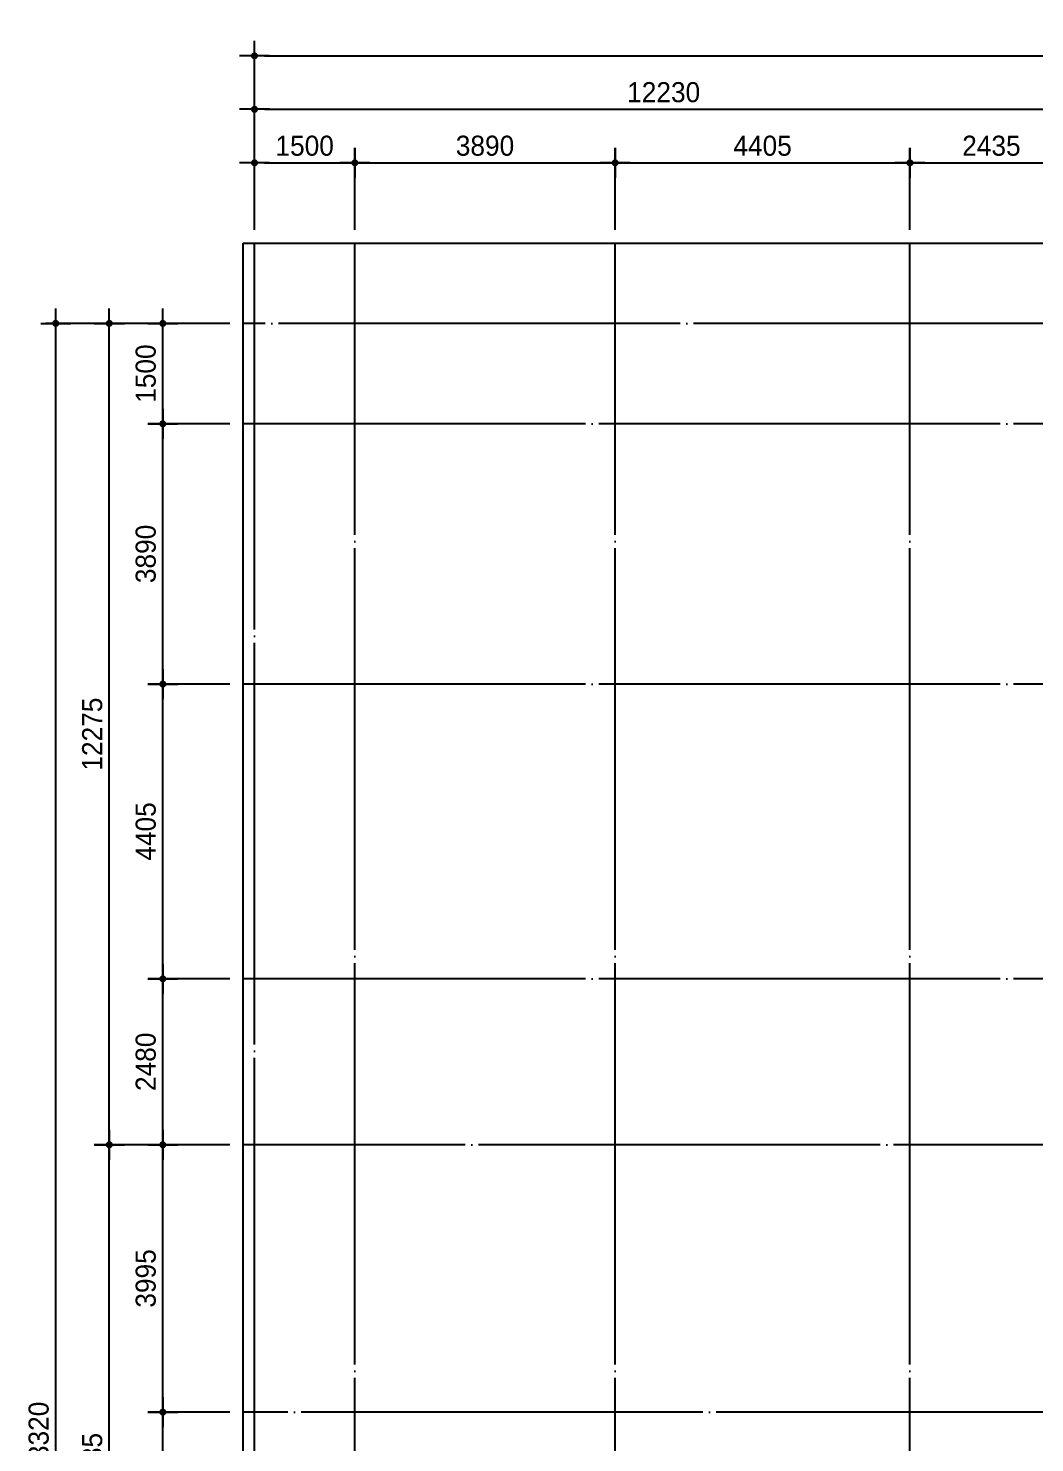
# Model space of a CAD drawing. Header units: millimetres. Extents: x 7086022 to 7120578, y 229555 to 276126.
# Drawn here: x 7086063 to 7101103, y 254947 to 276086 of the extents above; entities that cross this region are included whole.
import ezdxf

# ---------------------------------------------------------------- set-up
doc = ezdxf.new("R2010")
doc.units = ezdxf.units.MM
doc.header["$LTSCALE"] = 100
doc.linetypes.add('CEN', pattern=[62, 60, -1, 0, -1])
doc.layers.get('Defpoints').update_dxf_attribs({"color": 149})
for name, color, linetype in [('AA-BORD-XREF', 15, 'Continuous'), ('CEN', 1, 'CEN'), ('DIM', 7, 'Continuous')]:
    doc.layers.add(name, color=color, linetype=linetype)
doc.layers.add('Defpoint', color=142, linetype='Continuous', plot=False)
doc.styles.add('굴림', font='')
doc.styles.add('돋움', font='')
doc.styles.get('굴림').set_extended_font_data('Gulim')
doc.styles.get('돋움').set_extended_font_data('Dotum')
doc.dimstyles.new('NORMAL', dxfattribs={"dimscale": 40, "dimtxt": 3, "dimasz": 1.5, "dimexe": 1.5, "dimexo": 2, "dimgap": 1, "dimtad": 1, "dimdec": 0, "dimzin": 0, "dimdsep": 46, "dimtxsty": '돋움', "dimblk": 'DOT', "dimblk1": 'NONE', "dimblk2": 'TICK', "dimcen": 0, "dimdle": 1.5, "dimclrd": 7, "dimclre": 7, "dimclrt": 3, "dimadec": 0, "dimazin": 0, "dimtfac": 1, "dimtdec": 0, "dimtix": 1, "dimtmove": 2, "dimatfit": 3, "dimldrblk": 'DOT', "dimfxl": 1, "dimtolj": 1, "dimtzin": 0, "dimarcsym": 0})

# ---------------------------------------------------------------- blocks, each defined once
blk = doc.blocks.new('BORD-302')
at = {"layer": 'Defpoint'}
blk.add_lwpolyline([(-16495, 26275), (11010, 26275), (11010, -9445), (-16495, -9445)], close=True, dxfattribs=at)
blk = doc.blocks.new('DOT')
at = {"layer": 'DIM'}
blk.add_line((0, 1.5), (0, -1.5), dxfattribs=at)
at = {"layer": 'DIM', "linetype": 'Continuous'}
blk.add_line((-1.5, 0), (1.5, 0), dxfattribs=at)
at = {"layer": 'DIM', "const_width": 0.35}
blk.add_lwpolyline([(-0.175, 0, 1), (0.175, 0, 1)], format="xyb", close=True, dxfattribs=at)
blk = doc.blocks.new('*D28')
at = {"layer": 'Defpoints', "color": 0, "transparency": 16777216}
for p in [(30905, -800), (3770, -3600), (30905, -3600)]:
    blk.add_point(p, dxfattribs=at)
at = {"layer": 'DIM', "color": 7, "lineweight": -2, "transparency": 16777216}
for p, q in [((3770, -3400), (3770, -650)), ((3920, -800), (30755, -800)), ((30905, -3400), (30905, -650))]:
    blk.add_line(p, q, dxfattribs=at)
at = {"layer": 'DIM', "color": 7, "lineweight": -2, "transparency": 16777216, "xscale": 150, "yscale": 150, "zscale": 150, "rotation": 180}
blk.add_blockref('DOT', (3770, -800), dxfattribs=at)
at = {"layer": 'DIM', "color": 7, "lineweight": -2, "transparency": 16777216, "xscale": 150, "yscale": 150, "zscale": 150}
blk.add_blockref('DOT', (30905, -800), dxfattribs=at)
at = {"layer": 'DIM', "color": 3, "transparency": 16777216, "insert": (17338, -546), "char_height": 300, "attachment_point": 5, "style": '굴림'}
blk.add_mtext('\\A1;27135', dxfattribs=at)
blk = doc.blocks.new('_None')
blk = doc.blocks.new('_Oblique')
at = {"color": 0, "linetype": 'ByBlock', "lineweight": -2}
blk.add_line((-0.5, -0.5), (0.5, 0.5), dxfattribs=at)
blk = doc.blocks.new('TICK')
at = {"layer": 'Defpoints', "color": 0, "linetype": 'ByBlock'}
blk.add_point((0, 0), dxfattribs=at)
at = {"layer": 'DIM'}
blk.add_line((0, 1.6875), (0, -1.6875), dxfattribs=at)
at = {"layer": 'DIM', "linetype": 'Continuous'}
blk.add_line((-1.6875, 0), (1.6875, 0), dxfattribs=at)
at = {"color": 7, "linetype": 'ByBlock', "xscale": 1.6875, "yscale": 1.6875, "zscale": 1.6875}
blk.add_blockref('_Oblique', (0, 0), dxfattribs=at)
blk = doc.blocks.new('*D57')
at = {"layer": 'Defpoints', "color": 0, "transparency": 16777216}
for p in [(16000, -1600), (3770, -3600), (16000, -3600)]:
    blk.add_point(p, dxfattribs=at)
at = {"layer": 'DIM', "color": 7, "lineweight": -2, "transparency": 16777216}
for p, q in [((3770, -3400), (3770, -1450)), ((16000, -3400), (16000, -1450)), ((3920, -1600), (15850, -1600))]:
    blk.add_line(p, q, dxfattribs=at)
at = {"layer": 'DIM', "color": 7, "lineweight": -2, "transparency": 16777216, "xscale": 150, "yscale": 150, "zscale": 150, "rotation": 180}
blk.add_blockref('DOT', (3770, -1600), dxfattribs=at)
at = {"layer": 'DIM', "color": 7, "lineweight": -2, "transparency": 16777216, "xscale": 150, "yscale": 150, "zscale": 150}
blk.add_blockref('DOT', (16000, -1600), dxfattribs=at)
at = {"layer": 'DIM', "color": 3, "transparency": 16777216, "insert": (9885, -1346), "char_height": 300, "attachment_point": 5, "style": '굴림'}
blk.add_mtext('\\A1;12230', dxfattribs=at)
blk = doc.blocks.new('*D58')
at = {"layer": 'Defpoints', "color": 0, "transparency": 16777216}
for p in [(5270, -2400), (3770, -3600), (5270, -3600)]:
    blk.add_point(p, dxfattribs=at)
at = {"layer": 'DIM', "color": 7, "lineweight": -2, "transparency": 16777216}
for p, q in [((3770, -3400), (3770, -2250)), ((5270, -3400), (5270, -2250)), ((3920, -2400), (5120, -2400))]:
    blk.add_line(p, q, dxfattribs=at)
at = {"layer": 'DIM', "color": 7, "lineweight": -2, "transparency": 16777216, "xscale": 150, "yscale": 150, "zscale": 150, "rotation": 180}
blk.add_blockref('DOT', (3770, -2400), dxfattribs=at)
at = {"layer": 'DIM', "color": 7, "lineweight": -2, "transparency": 16777216, "xscale": 150, "yscale": 150, "zscale": 150}
blk.add_blockref('DOT', (5270, -2400), dxfattribs=at)
at = {"layer": 'DIM', "color": 3, "transparency": 16777216, "insert": (4520, -2146), "char_height": 300, "attachment_point": 5, "style": '굴림'}
blk.add_mtext('\\A1;1500', dxfattribs=at)
blk = doc.blocks.new('*D61')
at = {"layer": 'Defpoints', "color": 0, "transparency": 16777216}
for p in [(9160, -2400), (5270, -3600), (9160, -3600)]:
    blk.add_point(p, dxfattribs=at)
at = {"layer": 'DIM', "color": 7, "lineweight": -2, "transparency": 16777216}
for p, q in [((5270, -3400), (5270, -2250)), ((9160, -3400), (9160, -2250)), ((5420, -2400), (9010, -2400))]:
    blk.add_line(p, q, dxfattribs=at)
at = {"layer": 'DIM', "color": 7, "lineweight": -2, "transparency": 16777216, "xscale": 150, "yscale": 150, "zscale": 150, "rotation": 180}
blk.add_blockref('DOT', (5270, -2400), dxfattribs=at)
at = {"layer": 'DIM', "color": 7, "lineweight": -2, "transparency": 16777216, "xscale": 150, "yscale": 150, "zscale": 150}
blk.add_blockref('DOT', (9160, -2400), dxfattribs=at)
at = {"layer": 'DIM', "color": 3, "transparency": 16777216, "insert": (7215, -2146), "char_height": 300, "attachment_point": 5, "style": '굴림'}
blk.add_mtext('\\A1;3890', dxfattribs=at)
blk = doc.blocks.new('*D62')
at = {"layer": 'Defpoints', "color": 0, "transparency": 16777216}
for p in [(13565, -2400), (9160, -3600), (13565, -3600)]:
    blk.add_point(p, dxfattribs=at)
at = {"layer": 'DIM', "color": 7, "lineweight": -2, "transparency": 16777216}
for p, q in [((9160, -3400), (9160, -2250)), ((13565, -3400), (13565, -2250)), ((9310, -2400), (13415, -2400))]:
    blk.add_line(p, q, dxfattribs=at)
at = {"layer": 'DIM', "color": 7, "lineweight": -2, "transparency": 16777216, "xscale": 150, "yscale": 150, "zscale": 150, "rotation": 180}
blk.add_blockref('DOT', (9160, -2400), dxfattribs=at)
at = {"layer": 'DIM', "color": 7, "lineweight": -2, "transparency": 16777216, "xscale": 150, "yscale": 150, "zscale": 150}
blk.add_blockref('DOT', (13565, -2400), dxfattribs=at)
at = {"layer": 'DIM', "color": 3, "transparency": 16777216, "insert": (11363, -2146), "char_height": 300, "attachment_point": 5, "style": '굴림'}
blk.add_mtext('\\A1;4405', dxfattribs=at)
blk = doc.blocks.new('*D63')
at = {"layer": 'Defpoints', "color": 0, "transparency": 16777216}
for p in [(16000, -2400), (13565, -3600), (16000, -3600)]:
    blk.add_point(p, dxfattribs=at)
at = {"layer": 'DIM', "color": 7, "lineweight": -2, "transparency": 16777216}
for p, q in [((13565, -3400), (13565, -2250)), ((16000, -3400), (16000, -2250)), ((13715, -2400), (15850, -2400))]:
    blk.add_line(p, q, dxfattribs=at)
at = {"layer": 'DIM', "color": 7, "lineweight": -2, "transparency": 16777216, "xscale": 150, "yscale": 150, "zscale": 150, "rotation": 180}
blk.add_blockref('DOT', (13565, -2400), dxfattribs=at)
at = {"layer": 'DIM', "color": 7, "lineweight": -2, "transparency": 16777216, "xscale": 150, "yscale": 150, "zscale": 150}
blk.add_blockref('DOT', (16000, -2400), dxfattribs=at)
at = {"layer": 'DIM', "color": 3, "transparency": 16777216, "insert": (14783, -2146), "char_height": 300, "attachment_point": 5, "style": '굴림'}
blk.add_mtext('\\A1;2435', dxfattribs=at)
blk = doc.blocks.new('*D33')
at = {"layer": 'Defpoints', "color": 0, "transparency": 16777216}
for p in [(800, -4800), (3600, -4800), (3600, -38120)]:
    blk.add_point(p, dxfattribs=at)
at = {"layer": 'DIM', "color": 7, "lineweight": -2, "transparency": 16777216}
for p, q in [((3400, -4800), (650, -4800)), ((800, -37970), (800, -4950)), ((3400, -38120), (650, -38120))]:
    blk.add_line(p, q, dxfattribs=at)
at = {"layer": 'DIM', "color": 7, "lineweight": -2, "transparency": 16777216, "xscale": 150, "yscale": 150, "zscale": 150}
for p, rotation in [((800, -4800), 90), ((800, -38120), 270)]:
    blk.add_blockref('DOT', p, dxfattribs=dict(at, rotation=rotation))
at = {"layer": 'DIM', "color": 3, "transparency": 16777216, "insert": (546, -21460), "char_height": 300, "attachment_point": 5, "rotation": 90, "style": '굴림'}
blk.add_mtext('\\A1;33320', dxfattribs=at)
blk = doc.blocks.new('*D34')
at = {"layer": 'Defpoints', "color": 0, "transparency": 16777216}
for p in [(1600, -4800), (3600, -4800), (3600, -17075)]:
    blk.add_point(p, dxfattribs=at)
at = {"layer": 'DIM', "color": 7, "lineweight": -2, "transparency": 16777216}
for p, q in [((3400, -4800), (1450, -4800)), ((1600, -16925), (1600, -4950)), ((3400, -17075), (1450, -17075))]:
    blk.add_line(p, q, dxfattribs=at)
at = {"layer": 'DIM', "color": 7, "lineweight": -2, "transparency": 16777216, "xscale": 150, "yscale": 150, "zscale": 150}
for p, rotation in [((1600, -4800), 90), ((1600, -17075), 270)]:
    blk.add_blockref('DOT', p, dxfattribs=dict(at, rotation=rotation))
at = {"layer": 'DIM', "color": 3, "transparency": 16777216, "insert": (1346, -10938), "char_height": 300, "attachment_point": 5, "rotation": 90, "style": '굴림'}
blk.add_mtext('\\A1;12275', dxfattribs=at)
blk = doc.blocks.new('*D35')
at = {"layer": 'Defpoints', "color": 0, "transparency": 16777216}
for p in [(2400, -4800), (3600, -4800), (3600, -6300)]:
    blk.add_point(p, dxfattribs=at)
at = {"layer": 'DIM', "color": 7, "lineweight": -2, "transparency": 16777216}
for p, q in [((3400, -4800), (2250, -4800)), ((2400, -6150), (2400, -4950)), ((3400, -6300), (2250, -6300))]:
    blk.add_line(p, q, dxfattribs=at)
at = {"layer": 'DIM', "color": 7, "lineweight": -2, "transparency": 16777216, "xscale": 150, "yscale": 150, "zscale": 150}
for p, rotation in [((2400, -4800), 90), ((2400, -6300), 270)]:
    blk.add_blockref('DOT', p, dxfattribs=dict(at, rotation=rotation))
at = {"layer": 'DIM', "color": 3, "transparency": 16777216, "insert": (2146, -5550), "char_height": 300, "attachment_point": 5, "rotation": 90, "style": '굴림'}
blk.add_mtext('\\A1;1500', dxfattribs=at)
blk = doc.blocks.new('*D36')
at = {"layer": 'Defpoints', "color": 0, "transparency": 16777216}
for p in [(2400, -6300), (3600, -6300), (3600, -10190)]:
    blk.add_point(p, dxfattribs=at)
at = {"layer": 'DIM', "color": 7, "lineweight": -2, "transparency": 16777216}
for p, q in [((3400, -6300), (2250, -6300)), ((2400, -10040), (2400, -6450)), ((3400, -10190), (2250, -10190))]:
    blk.add_line(p, q, dxfattribs=at)
at = {"layer": 'DIM', "color": 7, "lineweight": -2, "transparency": 16777216, "xscale": 150, "yscale": 150, "zscale": 150}
for p, rotation in [((2400, -6300), 90), ((2400, -10190), 270)]:
    blk.add_blockref('DOT', p, dxfattribs=dict(at, rotation=rotation))
at = {"layer": 'DIM', "color": 3, "transparency": 16777216, "insert": (2146, -8245), "char_height": 300, "attachment_point": 5, "rotation": 90, "style": '굴림'}
blk.add_mtext('\\A1;3890', dxfattribs=at)
blk = doc.blocks.new('*D37')
at = {"layer": 'Defpoints', "color": 0, "transparency": 16777216}
for p in [(2400, -10190), (3600, -10190), (3600, -14595)]:
    blk.add_point(p, dxfattribs=at)
at = {"layer": 'DIM', "color": 7, "lineweight": -2, "transparency": 16777216}
for p, q in [((3400, -10190), (2250, -10190)), ((2400, -14445), (2400, -10340)), ((3400, -14595), (2250, -14595))]:
    blk.add_line(p, q, dxfattribs=at)
at = {"layer": 'DIM', "color": 7, "lineweight": -2, "transparency": 16777216, "xscale": 150, "yscale": 150, "zscale": 150}
for p, rotation in [((2400, -10190), 90), ((2400, -14595), 270)]:
    blk.add_blockref('DOT', p, dxfattribs=dict(at, rotation=rotation))
at = {"layer": 'DIM', "color": 3, "transparency": 16777216, "insert": (2146, -12393), "char_height": 300, "attachment_point": 5, "rotation": 90, "style": '굴림'}
blk.add_mtext('\\A1;4405', dxfattribs=at)
blk = doc.blocks.new('*D38')
at = {"layer": 'Defpoints', "color": 0, "transparency": 16777216}
for p in [(2400, -14595), (3600, -14595), (3600, -17075)]:
    blk.add_point(p, dxfattribs=at)
at = {"layer": 'DIM', "color": 7, "lineweight": -2, "transparency": 16777216}
for p, q in [((3400, -14595), (2250, -14595)), ((2400, -16925), (2400, -14745)), ((3400, -17075), (2250, -17075))]:
    blk.add_line(p, q, dxfattribs=at)
at = {"layer": 'DIM', "color": 7, "lineweight": -2, "transparency": 16777216, "xscale": 150, "yscale": 150, "zscale": 150}
for p, rotation in [((2400, -14595), 90), ((2400, -17075), 270)]:
    blk.add_blockref('DOT', p, dxfattribs=dict(at, rotation=rotation))
at = {"layer": 'DIM', "color": 3, "transparency": 16777216, "insert": (2146, -15835), "char_height": 300, "attachment_point": 5, "rotation": 90, "style": '굴림'}
blk.add_mtext('\\A1;2480', dxfattribs=at)
blk = doc.blocks.new('*D39')
at = {"layer": 'Defpoints', "color": 0, "transparency": 16777216}
for p in [(1600, -17075), (3600, -17075), (3600, -26560)]:
    blk.add_point(p, dxfattribs=at)
at = {"layer": 'DIM', "color": 7, "lineweight": -2, "transparency": 16777216}
for p, q in [((3400, -17075), (1450, -17075)), ((1600, -26410), (1600, -17225)), ((3400, -26560), (1450, -26560))]:
    blk.add_line(p, q, dxfattribs=at)
at = {"layer": 'DIM', "color": 7, "lineweight": -2, "transparency": 16777216, "xscale": 150, "yscale": 150, "zscale": 150}
for p, rotation in [((1600, -17075), 90), ((1600, -26560), 270)]:
    blk.add_blockref('DOT', p, dxfattribs=dict(at, rotation=rotation))
at = {"layer": 'DIM', "color": 3, "transparency": 16777216, "insert": (1346, -21818), "char_height": 300, "attachment_point": 5, "rotation": 90, "style": '굴림'}
blk.add_mtext('\\A1;9485', dxfattribs=at)
blk = doc.blocks.new('*D40')
at = {"layer": 'Defpoints', "color": 0, "transparency": 16777216}
for p in [(2400, -17075), (3600, -17075), (3600, -21070)]:
    blk.add_point(p, dxfattribs=at)
at = {"layer": 'DIM', "color": 7, "lineweight": -2, "transparency": 16777216}
for p, q in [((3400, -17075), (2250, -17075)), ((2400, -20920), (2400, -17225)), ((3400, -21070), (2250, -21070))]:
    blk.add_line(p, q, dxfattribs=at)
at = {"layer": 'DIM', "color": 7, "lineweight": -2, "transparency": 16777216, "xscale": 150, "yscale": 150, "zscale": 150}
for p, rotation in [((2400, -17075), 90), ((2400, -21070), 270)]:
    blk.add_blockref('DOT', p, dxfattribs=dict(at, rotation=rotation))
at = {"layer": 'DIM', "color": 3, "transparency": 16777216, "insert": (2146, -19073), "char_height": 300, "attachment_point": 5, "rotation": 90, "style": '굴림'}
blk.add_mtext('\\A1;3995', dxfattribs=at)
blk = doc.blocks.new('*D41')
at = {"layer": 'Defpoints', "color": 0, "transparency": 16777216}
for p in [(2400, -21070), (3600, -21070), (3600, -26345)]:
    blk.add_point(p, dxfattribs=at)
at = {"layer": 'DIM', "color": 7, "lineweight": -2, "transparency": 16777216}
for p, q in [((3400, -21070), (2250, -21070)), ((2400, -26195), (2400, -21220)), ((3400, -26345), (2250, -26345))]:
    blk.add_line(p, q, dxfattribs=at)
at = {"layer": 'DIM', "color": 7, "lineweight": -2, "transparency": 16777216, "xscale": 150, "yscale": 150, "zscale": 150}
for p, rotation in [((2400, -21070), 90), ((2400, -26345), 270)]:
    blk.add_blockref('DOT', p, dxfattribs=dict(at, rotation=rotation))
at = {"layer": 'DIM', "color": 3, "transparency": 16777216, "insert": (2146, -23708), "char_height": 300, "attachment_point": 5, "rotation": 90, "style": '굴림'}
blk.add_mtext('\\A1;5275', dxfattribs=at)
blk = doc.blocks.new('DIM-302-TF')
at = {"layer": 'CEN'}
for p, q in [((3770, -27975), (3770, -3600)), ((5270, -26560), (5270, -3600)), ((9160, -26560), (9160, -3600)), ((13565, -26560), (13565, -3600)), ((22530, -4800), (3600, -4800)), ((21115, -6300), (3600, -6300)), ((21115, -10190), (3600, -10190)), ((21115, -14595), (3600, -14595)), ((19320, -17075), (3600, -17075)), ((16670, -21070), (3600, -21070))]:
    blk.add_line(p, q, dxfattribs=at)
at = {"layer": 'DIM'}
for base, p1, p2, angle, picture, middle in [((30905, -800), (3770, -3600), (30905, -3600), 180, '*D28', (17337.5, -545.8)), ((16000, -1600), (3770, -3600), (16000, -3600), 180, '*D57', (9885, -1345.8)), ((5270, -2400), (3770, -3600), (5270, -3600), 180, '*D58', (4520, -2145.8)), ((9160, -2400), (5270, -3600), (9160, -3600), 180, '*D61', (7215, -2146.2)), ((13565, -2400), (9160, -3600), (13565, -3600), 180, '*D62', (11362.5, -2146)), ((16000, -2400), (13565, -3600), (16000, -3600), 180, '*D63', (14782.5, -2146)), ((800, -4800), (3600, -38120), (3600, -4800), 270, '*D33', (546.2, -21460)), ((1600, -4800), (3600, -17075), (3600, -4800), 270, '*D34', (1345.8, -10937.5)), ((2400, -4800), (3600, -6300), (3600, -4800), 270, '*D35', (2145.8, -5550)), ((2400, -6300), (3600, -10190), (3600, -6300), 270, '*D36', (2146.2, -8245)), ((2400, -10190), (3600, -14595), (3600, -10190), 270, '*D37', (2146, -12392.5)), ((2400, -14595), (3600, -17075), (3600, -14595), 270, '*D38', (2146, -15835)), ((1600, -17075), (3600, -26560), (3600, -17075), 270, '*D39', (1346, -21817.5)), ((2400, -17075), (3600, -21070), (3600, -17075), 270, '*D40', (2146.2, -19072.5)), ((2400, -21070), (3600, -26345), (3600, -21070), 270, '*D41', (2146, -23707.5))]:
    dim = blk.add_linear_dim(base=base, p1=p1, p2=p2, angle=angle, dimstyle='NORMAL', override={"dimscale": 100, "dimtxsty": '굴림'}, dxfattribs=at)
    dim.commit()
    dim.dimension.update_dxf_attribs({"geometry": picture, "text_midpoint": middle})

msp = doc.modelspace()

# ---------------------------------------------------------------- block references
at = {"layer": 'AA-BORD-XREF'}
msp.add_blockref('BORD-302', (7105768, 246600), dxfattribs=at)
at = {"layer": 'CEN'}
msp.add_blockref('DIM-302-TF', (7085673, 276475), dxfattribs=at)

doc.saveas('drawing.dxf')
